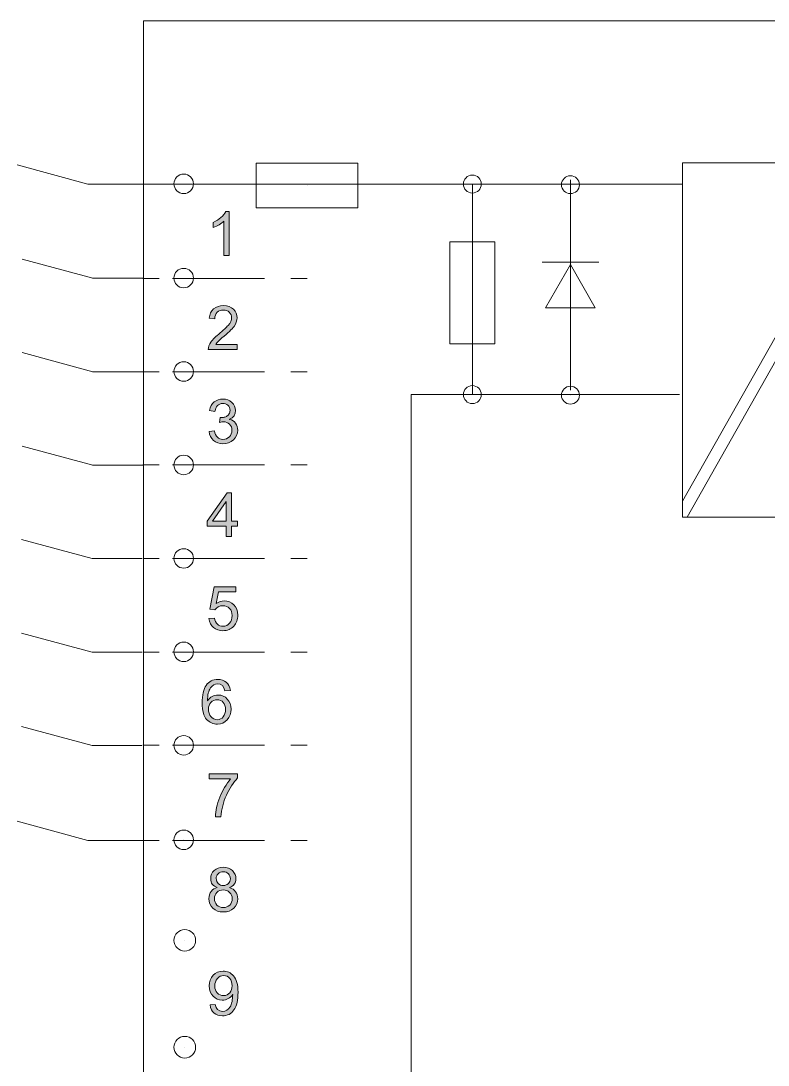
# Model space of a CAD drawing. Header units: inches. Extents: x -20 to 181, y -159 to -38.
# Drawn here: x 0.07 to 34.6, y -88.97 to -40.72 of the extents above; entities that cross this region are included whole.
import ezdxf

# ---------------------------------------------------------------- set-up
doc = ezdxf.new("R2010")
doc.units = ezdxf.units.IN
doc.header["$MEASUREMENT"] = 0
doc.layers.add('GRAPHIC', color=7, linetype='Continuous')
doc.layers.add('TEXT_NEUTRAL', color=7, linetype='Continuous')

# ---------------------------------------------------------------- blocks, each defined once
blk = doc.blocks.new('block 8')
at = {"layer": 'GRAPHIC', "lineweight": 0}
for points in [[(6.464, -52.628), (5.714, -52.628)], [(11.328, -52.628), (7.072, -52.628)], [(13.294, -52.628), (12.544, -52.628)]]:
    blk.add_lwpolyline(points, dxfattribs=at)
blk = doc.blocks.new('block 7')
at = {"layer": 'GRAPHIC'}
blk.add_blockref('block 8', (0, 0), dxfattribs=at)
blk = doc.blocks.new('block 10')
at = {"layer": 'GRAPHIC', "lineweight": 0}
for points in [[(6.464, -56.93), (5.714, -56.93)], [(11.328, -56.93), (7.072, -56.93)], [(13.294, -56.93), (12.544, -56.93)]]:
    blk.add_lwpolyline(points, dxfattribs=at)
blk = doc.blocks.new('block 9')
at = {"layer": 'GRAPHIC'}
blk.add_blockref('block 10', (0, 0), dxfattribs=at)
blk = doc.blocks.new('block 12')
at = {"layer": 'GRAPHIC', "lineweight": 0}
for points in [[(6.464, -61.238), (5.714, -61.238)], [(11.328, -61.238), (7.072, -61.238)], [(13.294, -61.238), (12.544, -61.238)]]:
    blk.add_lwpolyline(points, dxfattribs=at)
blk = doc.blocks.new('block 11')
at = {"layer": 'GRAPHIC'}
blk.add_blockref('block 12', (0, 0), dxfattribs=at)
blk = doc.blocks.new('block 14')
at = {"layer": 'GRAPHIC', "lineweight": 0}
for points in [[(6.464, -65.557), (5.714, -65.557)], [(11.328, -65.557), (7.072, -65.557)], [(13.294, -65.557), (12.544, -65.557)]]:
    blk.add_lwpolyline(points, dxfattribs=at)
blk = doc.blocks.new('block 13')
at = {"layer": 'GRAPHIC'}
blk.add_blockref('block 14', (0, 0), dxfattribs=at)
blk = doc.blocks.new('block 16')
at = {"layer": 'GRAPHIC', "lineweight": 0}
for points in [[(6.464, -69.887), (5.714, -69.887)], [(11.328, -69.887), (7.072, -69.887)], [(13.294, -69.887), (12.544, -69.887)]]:
    blk.add_lwpolyline(points, dxfattribs=at)
blk = doc.blocks.new('block 15')
at = {"layer": 'GRAPHIC'}
blk.add_blockref('block 16', (0, 0), dxfattribs=at)
blk = doc.blocks.new('block 18')
at = {"layer": 'GRAPHIC', "lineweight": 0}
for points in [[(6.464, -74.194), (5.714, -74.194)], [(11.328, -74.194), (7.072, -74.194)], [(13.294, -74.194), (12.544, -74.194)]]:
    blk.add_lwpolyline(points, dxfattribs=at)
blk = doc.blocks.new('block 17')
at = {"layer": 'GRAPHIC'}
blk.add_blockref('block 18', (0, 0), dxfattribs=at)
blk = doc.blocks.new('block 20')
at = {"layer": 'GRAPHIC', "lineweight": 0}
for points in [[(6.464, -78.589), (5.714, -78.589)], [(11.328, -78.589), (7.072, -78.589)], [(13.294, -78.589), (12.544, -78.589)]]:
    blk.add_lwpolyline(points, dxfattribs=at)
blk = doc.blocks.new('block 19')
at = {"layer": 'GRAPHIC'}
blk.add_blockref('block 20', (0, 0), dxfattribs=at)
blk = doc.blocks.new('block 35')
at = {"layer": 'GRAPHIC', "lineweight": 0}
blk.add_lwpolyline([(7.596, -48.246), (7.596, -48.246)], dxfattribs=at)
blk.add_open_spline([(7.146, -48.246), (7.146, -47.997), (7.347, -47.796), (7.596, -47.796), (7.844, -47.796), (8.046, -47.997), (8.046, -48.246), (8.046, -48.494), (7.844, -48.696), (7.596, -48.696), (7.347, -48.696), (7.146, -48.494), (7.146, -48.246)], degree=3, knots=[0, 0, 0, 0, 1, 1, 1, 2, 2, 2, 3, 3, 3, 4, 4, 4, 4], dxfattribs=at)
blk = doc.blocks.new('block 36')
at = {"layer": 'GRAPHIC', "lineweight": 0}
blk.add_lwpolyline([(7.596, -74.194), (7.596, -74.194)], dxfattribs=at)
blk.add_open_spline([(7.146, -74.194), (7.146, -73.946), (7.347, -73.745), (7.596, -73.745), (7.844, -73.745), (8.046, -73.946), (8.046, -74.194), (8.046, -74.443), (7.844, -74.644), (7.596, -74.644), (7.347, -74.644), (7.146, -74.443), (7.146, -74.194)], degree=3, knots=[0, 0, 0, 0, 1, 1, 1, 2, 2, 2, 3, 3, 3, 4, 4, 4, 4], dxfattribs=at)
blk = doc.blocks.new('block 37')
at = {"layer": 'GRAPHIC', "lineweight": 0}
blk.add_lwpolyline([(7.596, -69.876), (7.596, -69.876)], dxfattribs=at)
blk.add_open_spline([(7.146, -69.876), (7.146, -69.627), (7.347, -69.426), (7.596, -69.426), (7.844, -69.426), (8.046, -69.627), (8.046, -69.876), (8.046, -70.124), (7.844, -70.326), (7.596, -70.326), (7.347, -70.326), (7.146, -70.124), (7.146, -69.876)], degree=3, knots=[0, 0, 0, 0, 1, 1, 1, 2, 2, 2, 3, 3, 3, 4, 4, 4, 4], dxfattribs=at)
blk = doc.blocks.new('block 38')
at = {"layer": 'GRAPHIC', "lineweight": 0}
blk.add_lwpolyline([(7.596, -65.557), (7.596, -65.557)], dxfattribs=at)
blk.add_open_spline([(7.146, -65.557), (7.146, -65.309), (7.347, -65.107), (7.596, -65.107), (7.844, -65.107), (8.046, -65.309), (8.046, -65.557), (8.046, -65.806), (7.844, -66.007), (7.596, -66.007), (7.347, -66.007), (7.146, -65.806), (7.146, -65.557)], degree=3, knots=[0, 0, 0, 0, 1, 1, 1, 2, 2, 2, 3, 3, 3, 4, 4, 4, 4], dxfattribs=at)
blk = doc.blocks.new('block 39')
at = {"layer": 'GRAPHIC', "lineweight": 0}
blk.add_lwpolyline([(7.596, -61.238), (7.596, -61.238)], dxfattribs=at)
blk.add_open_spline([(7.146, -61.238), (7.146, -60.99), (7.347, -60.788), (7.596, -60.788), (7.844, -60.788), (8.046, -60.99), (8.046, -61.238), (8.046, -61.487), (7.844, -61.688), (7.596, -61.688), (7.347, -61.688), (7.146, -61.487), (7.146, -61.238)], degree=3, knots=[0, 0, 0, 0, 1, 1, 1, 2, 2, 2, 3, 3, 3, 4, 4, 4, 4], dxfattribs=at)
blk = doc.blocks.new('block 40')
at = {"layer": 'GRAPHIC', "lineweight": 0}
blk.add_lwpolyline([(7.596, -56.92), (7.596, -56.92)], dxfattribs=at)
blk.add_open_spline([(7.146, -56.92), (7.146, -56.671), (7.347, -56.469), (7.596, -56.469), (7.844, -56.469), (8.046, -56.671), (8.046, -56.92), (8.046, -57.168), (7.844, -57.37), (7.596, -57.37), (7.347, -57.37), (7.146, -57.168), (7.146, -56.92)], degree=3, knots=[0, 0, 0, 0, 1, 1, 1, 2, 2, 2, 3, 3, 3, 4, 4, 4, 4], dxfattribs=at)
blk = doc.blocks.new('block 41')
at = {"layer": 'GRAPHIC', "lineweight": 0}
blk.add_lwpolyline([(7.596, -52.601), (7.596, -52.601)], dxfattribs=at)
blk.add_open_spline([(7.146, -52.601), (7.146, -52.352), (7.347, -52.151), (7.596, -52.151), (7.844, -52.151), (8.046, -52.352), (8.046, -52.601), (8.046, -52.849), (7.844, -53.051), (7.596, -53.051), (7.347, -53.051), (7.146, -52.849), (7.146, -52.601)], degree=3, knots=[0, 0, 0, 0, 1, 1, 1, 2, 2, 2, 3, 3, 3, 4, 4, 4, 4], dxfattribs=at)
blk = doc.blocks.new('block 57')
at = {"layer": 'GRAPHIC', "lineweight": 0}
blk.add_lwpolyline([(7.596, -78.561), (7.596, -78.561)], dxfattribs=at)
blk.add_open_spline([(7.146, -78.561), (7.146, -78.312), (7.347, -78.111), (7.596, -78.111), (7.844, -78.111), (8.046, -78.312), (8.046, -78.561), (8.046, -78.809), (7.844, -79.011), (7.596, -79.011), (7.347, -79.011), (7.146, -78.809), (7.146, -78.561)], degree=3, knots=[0, 0, 0, 0, 1, 1, 1, 2, 2, 2, 3, 3, 3, 4, 4, 4, 4], dxfattribs=at)
blk = doc.blocks.new('block 66')
at = {"layer": 'GRAPHIC', "lineweight": 0}
blk.add_lwpolyline([(7.646, -83.208), (7.646, -83.208)], dxfattribs=at)
blk.add_open_spline([(7.146, -83.208), (7.146, -82.932), (7.37, -82.708), (7.646, -82.708), (7.922, -82.708), (8.146, -82.932), (8.146, -83.208), (8.146, -83.484), (7.922, -83.708), (7.646, -83.708), (7.37, -83.708), (7.146, -83.484), (7.146, -83.208)], degree=3, knots=[0, 0, 0, 0, 1, 1, 1, 2, 2, 2, 3, 3, 3, 4, 4, 4, 4], dxfattribs=at)
blk = doc.blocks.new('block 87')
at = {"layer": 'GRAPHIC', "lineweight": 0}
blk.add_lwpolyline([(7.646, -88.147), (7.646, -88.147)], dxfattribs=at)
blk.add_open_spline([(7.146, -88.147), (7.146, -87.871), (7.37, -87.647), (7.646, -87.647), (7.922, -87.647), (8.146, -87.871), (8.146, -88.147), (8.146, -88.423), (7.922, -88.647), (7.646, -88.647), (7.37, -88.647), (7.146, -88.423), (7.146, -88.147)], degree=3, knots=[0, 0, 0, 0, 1, 1, 1, 2, 2, 2, 3, 3, 3, 4, 4, 4, 4], dxfattribs=at)
blk = doc.blocks.new('block 96')
at = {"layer": 'GRAPHIC', "lineweight": 0}
blk.add_lwpolyline([(20.933, -57.986), (20.933, -57.986)], dxfattribs=at)
blk.add_open_spline([(20.519, -57.986), (20.519, -57.757), (20.704, -57.572), (20.933, -57.572), (21.162, -57.572), (21.348, -57.757), (21.348, -57.986), (21.348, -58.215), (21.162, -58.401), (20.933, -58.401), (20.704, -58.401), (20.519, -58.215), (20.519, -57.986)], degree=3, knots=[0, 0, 0, 0, 1, 1, 1, 2, 2, 2, 3, 3, 3, 4, 4, 4, 4], dxfattribs=at)
blk = doc.blocks.new('block 97')
at = {"layer": 'GRAPHIC', "lineweight": 0}
blk.add_lwpolyline([(20.933, -48.257), (20.933, -48.257)], dxfattribs=at)
blk.add_open_spline([(20.519, -48.257), (20.519, -48.028), (20.704, -47.842), (20.933, -47.842), (21.162, -47.842), (21.348, -48.028), (21.348, -48.257), (21.348, -48.485), (21.162, -48.671), (20.933, -48.671), (20.704, -48.671), (20.519, -48.485), (20.519, -48.257)], degree=3, knots=[0, 0, 0, 0, 1, 1, 1, 2, 2, 2, 3, 3, 3, 4, 4, 4, 4], dxfattribs=at)
blk = doc.blocks.new('block 99')
at = {"layer": 'GRAPHIC', "lineweight": 0}
for points in [[(30.642, -62.912), (39.498, -47.268)], [(30.855, -63.644), (39.711, -48.001)]]:
    blk.add_lwpolyline(points, dxfattribs=at)
blk = doc.blocks.new('block 98')
at = {"layer": 'GRAPHIC', "lineweight": 0}
blk.add_lwpolyline([(39.701, -47.268), (39.701, -63.644), (30.642, -63.644), (30.642, -47.268), (39.701, -47.268)], dxfattribs=at)
at = {"layer": 'GRAPHIC'}
blk.add_blockref('block 99', (0, 0), dxfattribs=at)
blk = doc.blocks.new('block 102')
at = {"layer": 'GRAPHIC', "lineweight": 0}
for points in [[(19.896, -50.931), (21.971, -50.931), (21.971, -55.64), (19.896, -55.64), (19.896, -50.931)], [(20.933, -53.286), (20.933, -53.286)]]:
    blk.add_lwpolyline(points, dxfattribs=at)
blk = doc.blocks.new('block 109')
at = {"layer": 'GRAPHIC', "lineweight": 0}
for points in [[(15.648, -47.286), (15.648, -49.36), (10.939, -49.36), (10.939, -47.286), (15.648, -47.286)], [(13.293, -48.323), (13.293, -48.323)]]:
    blk.add_lwpolyline(points, dxfattribs=at)
blk = doc.blocks.new('block 111')
at = {"layer": 'GRAPHIC', "lineweight": 0}
blk.add_lwpolyline([(5.735, -40.715), (85.478, -40.715), (85.478, -138.459), (5.735, -138.459), (5.735, -40.715)], dxfattribs=at)
blk = doc.blocks.new('block 112')
at = {"layer": 'GRAPHIC', "lineweight": 0}
for points in [[(26.771, -51.873), (24.162, -51.873)], [(25.467, -51.981), (24.319, -53.969), (26.614, -53.969), (25.467, -51.981)]]:
    blk.add_lwpolyline(points, dxfattribs=at)
blk = doc.blocks.new('block 113')
at = {"layer": 'GRAPHIC', "lineweight": 0}
blk.add_lwpolyline([(25.466, -58.015), (25.466, -58.015)], dxfattribs=at)
blk.add_open_spline([(25.881, -58.015), (25.881, -57.786), (25.695, -57.6), (25.466, -57.6), (25.238, -57.6), (25.052, -57.786), (25.052, -58.015), (25.052, -58.244), (25.238, -58.429), (25.466, -58.429), (25.695, -58.429), (25.881, -58.244), (25.881, -58.015)], degree=3, knots=[0, 0, 0, 0, 1, 1, 1, 2, 2, 2, 3, 3, 3, 4, 4, 4, 4], dxfattribs=at)
blk = doc.blocks.new('block 114')
at = {"layer": 'GRAPHIC', "lineweight": 0}
blk.add_lwpolyline([(25.466, -48.285), (25.466, -48.285)], dxfattribs=at)
blk.add_open_spline([(25.881, -48.285), (25.881, -48.056), (25.695, -47.871), (25.466, -47.871), (25.238, -47.871), (25.052, -48.056), (25.052, -48.285), (25.052, -48.514), (25.238, -48.699), (25.466, -48.699), (25.695, -48.699), (25.881, -48.514), (25.881, -48.285)], degree=3, knots=[0, 0, 0, 0, 1, 1, 1, 2, 2, 2, 3, 3, 3, 4, 4, 4, 4], dxfattribs=at)
blk = doc.blocks.new('block 146')
at = {"layer": 'TEXT_NEUTRAL', "true_color": 0x1b1b19}
h = blk.add_hatch(color=250, dxfattribs=at)
h.dxf.hatch_style = 2
edge = h.paths.add_edge_path()
edge.add_spline(control_points=[(9.712, -80.77), (9.964, -80.851), (10.091, -81.023), (10.091, -81.287), (10.091, -81.46), (10.029, -81.605), (9.905, -81.722), (9.781, -81.839), (9.621, -81.897), (9.426, -81.897), (9.23, -81.897), (9.07, -81.838), (8.946, -81.721), (8.823, -81.603), (8.761, -81.455), (8.761, -81.278), (8.761, -81.151), (8.796, -81.039), (8.865, -80.943), (8.934, -80.848), (9.028, -80.79), (9.145, -80.77), (9.145, -80.77), (9.145, -80.764), (9.145, -80.764), (8.943, -80.702), (8.842, -80.565), (8.842, -80.355), (8.842, -80.206), (8.895, -80.082), (9.002, -79.982), (9.109, -79.882), (9.248, -79.833), (9.421, -79.833), (9.596, -79.833), (9.738, -79.884), (9.846, -79.987), (9.954, -80.09), (10.008, -80.214), (10.008, -80.36), (10.008, -80.559), (9.909, -80.693), (9.712, -80.764), (9.712, -80.764), (9.712, -80.77), (9.712, -80.77)], knot_values=[0, 0, 0, 0, 1, 1, 1, 2, 2, 2, 3, 3, 3, 4, 4, 4, 5, 5, 5, 6, 6, 6, 7, 7, 7, 8, 8, 8, 9, 9, 9, 10, 10, 10, 11, 11, 11, 12, 12, 12, 13, 13, 13, 14, 14, 14, 15, 15, 15, 15], degree=3, periodic=1)
edge = h.paths.add_edge_path()
edge.add_spline(control_points=[(9.426, -81.693), (9.543, -81.693), (9.641, -81.655), (9.719, -81.58), (9.797, -81.505), (9.836, -81.407), (9.836, -81.287), (9.836, -81.166), (9.796, -81.067), (9.715, -80.99), (9.635, -80.913), (9.537, -80.874), (9.421, -80.874), (9.301, -80.874), (9.203, -80.914), (9.127, -80.994), (9.052, -81.073), (9.014, -81.169), (9.014, -81.281), (9.014, -81.398), (9.053, -81.495), (9.131, -81.575), (9.209, -81.654), (9.307, -81.693), (9.426, -81.693)], knot_values=[0, 0, 0, 0, 1, 1, 1, 2, 2, 2, 3, 3, 3, 4, 4, 4, 5, 5, 5, 6, 6, 6, 7, 7, 7, 8, 8, 8, 8], degree=3, periodic=1)
edge = h.paths.add_edge_path()
edge.add_spline(control_points=[(9.426, -80.672), (9.519, -80.672), (9.597, -80.642), (9.66, -80.583), (9.723, -80.524), (9.754, -80.45), (9.754, -80.36), (9.754, -80.27), (9.723, -80.193), (9.659, -80.13), (9.595, -80.068), (9.517, -80.037), (9.424, -80.037), (9.329, -80.037), (9.251, -80.067), (9.189, -80.129), (9.128, -80.19), (9.097, -80.263), (9.097, -80.347), (9.097, -80.447), (9.129, -80.526), (9.192, -80.584), (9.256, -80.643), (9.334, -80.672), (9.426, -80.672)], knot_values=[0, 0, 0, 0, 1, 1, 1, 2, 2, 2, 3, 3, 3, 4, 4, 4, 5, 5, 5, 6, 6, 6, 7, 7, 7, 8, 8, 8, 8], degree=3, periodic=1)
at = {"layer": 'TEXT_NEUTRAL', "lineweight": 0}
for points, knots in [([(9.712, -80.77), (9.964, -80.851), (10.091, -81.023), (10.091, -81.287), (10.091, -81.46), (10.029, -81.605), (9.905, -81.722), (9.781, -81.839), (9.621, -81.897), (9.426, -81.897), (9.23, -81.897), (9.07, -81.838), (8.946, -81.721), (8.823, -81.603), (8.761, -81.455), (8.761, -81.278), (8.761, -81.151), (8.796, -81.039), (8.865, -80.943), (8.934, -80.848), (9.028, -80.79), (9.145, -80.77), (9.145, -80.77), (9.145, -80.764), (9.145, -80.764), (8.943, -80.702), (8.842, -80.565), (8.842, -80.355), (8.842, -80.206), (8.895, -80.082), (9.002, -79.982), (9.109, -79.882), (9.248, -79.833), (9.421, -79.833), (9.596, -79.833), (9.738, -79.884), (9.846, -79.987), (9.954, -80.09), (10.008, -80.214), (10.008, -80.36), (10.008, -80.559), (9.909, -80.693), (9.712, -80.764), (9.712, -80.764), (9.712, -80.77), (9.712, -80.77)], [0, 0, 0, 0, 1, 1, 1, 2, 2, 2, 3, 3, 3, 4, 4, 4, 5, 5, 5, 6, 6, 6, 7, 7, 7, 8, 8, 8, 9, 9, 9, 10, 10, 10, 11, 11, 11, 12, 12, 12, 13, 13, 13, 14, 14, 14, 15, 15, 15, 15]), ([(9.426, -80.672), (9.519, -80.672), (9.597, -80.642), (9.66, -80.583), (9.723, -80.524), (9.754, -80.45), (9.754, -80.36), (9.754, -80.27), (9.723, -80.193), (9.659, -80.13), (9.595, -80.068), (9.517, -80.037), (9.424, -80.037), (9.329, -80.037), (9.251, -80.067), (9.189, -80.129), (9.128, -80.19), (9.097, -80.263), (9.097, -80.347), (9.097, -80.447), (9.129, -80.526), (9.192, -80.584), (9.256, -80.643), (9.334, -80.672), (9.426, -80.672)], [0, 0, 0, 0, 1, 1, 1, 2, 2, 2, 3, 3, 3, 4, 4, 4, 5, 5, 5, 6, 6, 6, 7, 7, 7, 8, 8, 8, 8]), ([(9.426, -81.693), (9.543, -81.693), (9.641, -81.655), (9.719, -81.58), (9.797, -81.505), (9.836, -81.407), (9.836, -81.287), (9.836, -81.166), (9.796, -81.067), (9.715, -80.99), (9.635, -80.913), (9.537, -80.874), (9.421, -80.874), (9.301, -80.874), (9.203, -80.914), (9.127, -80.994), (9.052, -81.073), (9.014, -81.169), (9.014, -81.281), (9.014, -81.398), (9.053, -81.495), (9.131, -81.575), (9.209, -81.654), (9.307, -81.693), (9.426, -81.693)], [0, 0, 0, 0, 1, 1, 1, 2, 2, 2, 3, 3, 3, 4, 4, 4, 5, 5, 5, 6, 6, 6, 7, 7, 7, 8, 8, 8, 8])]:
    blk.add_open_spline(points, degree=3, knots=knots, dxfattribs=at)
blk = doc.blocks.new('block 147')
at = {"layer": 'TEXT_NEUTRAL', "true_color": 0x1b1b19}
h = blk.add_hatch(color=250, dxfattribs=at)
h.dxf.hatch_style = 2
edge = h.paths.add_edge_path()
edge.add_spline(control_points=[(9.701, -51.551), (9.701, -51.551), (9.453, -51.551), (9.453, -51.551), (9.453, -51.551), (9.453, -49.97), (9.453, -49.97), (9.329, -50.088), (9.163, -50.187), (8.955, -50.269), (8.955, -50.269), (8.955, -50.03), (8.955, -50.03), (9.241, -49.893), (9.436, -49.723), (9.539, -49.521), (9.539, -49.521), (9.701, -49.521), (9.701, -49.521), (9.701, -49.521), (9.701, -51.551), (9.701, -51.551)], knot_values=[0, 0, 0, 0, 1, 1, 1, 2, 2, 2, 3, 3, 3, 4, 4, 4, 5, 5, 5, 6, 6, 6, 7, 7, 7, 7], degree=3, periodic=1)
at = {"layer": 'TEXT_NEUTRAL', "lineweight": 0}
blk.add_open_spline([(9.701, -51.551), (9.701, -51.551), (9.453, -51.551), (9.453, -51.551), (9.453, -51.551), (9.453, -49.97), (9.453, -49.97), (9.329, -50.088), (9.163, -50.187), (8.955, -50.269), (8.955, -50.269), (8.955, -50.03), (8.955, -50.03), (9.241, -49.893), (9.436, -49.723), (9.539, -49.521), (9.539, -49.521), (9.701, -49.521), (9.701, -49.521), (9.701, -49.521), (9.701, -51.551), (9.701, -51.551)], degree=3, knots=[0, 0, 0, 0, 1, 1, 1, 2, 2, 2, 3, 3, 3, 4, 4, 4, 5, 5, 5, 6, 6, 6, 7, 7, 7, 7], dxfattribs=at)
blk = doc.blocks.new('block 148')
at = {"layer": 'TEXT_NEUTRAL', "true_color": 0x1b1b19}
h = blk.add_hatch(color=250, dxfattribs=at)
h.dxf.hatch_style = 2
edge = h.paths.add_edge_path()
edge.add_spline(control_points=[(10.085, -75.699), (9.887, -75.916), (9.715, -76.186), (9.57, -76.506), (9.425, -76.827), (9.339, -77.158), (9.313, -77.5), (9.313, -77.5), (9.06, -77.5), (9.06, -77.5), (9.066, -77.225), (9.134, -76.923), (9.263, -76.595), (9.392, -76.266), (9.56, -75.984), (9.765, -75.747), (9.765, -75.747), (8.777, -75.747), (8.777, -75.747), (8.777, -75.747), (8.777, -75.507), (8.777, -75.507), (8.777, -75.507), (10.085, -75.507), (10.085, -75.507), (10.085, -75.507), (10.085, -75.699), (10.085, -75.699)], knot_values=[0, 0, 0, 0, 1, 1, 1, 2, 2, 2, 3, 3, 3, 4, 4, 4, 5, 5, 5, 6, 6, 6, 7, 7, 7, 8, 8, 8, 9, 9, 9, 9], degree=3, periodic=1)
at = {"layer": 'TEXT_NEUTRAL', "lineweight": 0}
blk.add_open_spline([(10.085, -75.699), (9.887, -75.916), (9.715, -76.186), (9.57, -76.506), (9.425, -76.827), (9.339, -77.158), (9.313, -77.5), (9.313, -77.5), (9.06, -77.5), (9.06, -77.5), (9.066, -77.225), (9.134, -76.923), (9.263, -76.595), (9.392, -76.266), (9.56, -75.984), (9.765, -75.747), (9.765, -75.747), (8.777, -75.747), (8.777, -75.747), (8.777, -75.747), (8.777, -75.507), (8.777, -75.507), (8.777, -75.507), (10.085, -75.507), (10.085, -75.507), (10.085, -75.507), (10.085, -75.699), (10.085, -75.699)], degree=3, knots=[0, 0, 0, 0, 1, 1, 1, 2, 2, 2, 3, 3, 3, 4, 4, 4, 5, 5, 5, 6, 6, 6, 7, 7, 7, 8, 8, 8, 9, 9, 9, 9], dxfattribs=at)
blk = doc.blocks.new('block 149')
at = {"layer": 'TEXT_NEUTRAL', "true_color": 0x1b1b19}
h = blk.add_hatch(color=250, dxfattribs=at)
h.dxf.hatch_style = 2
edge = h.paths.add_edge_path()
edge.add_spline(control_points=[(8.702, -72.139), (8.816, -71.961), (8.978, -71.872), (9.189, -71.872), (9.354, -71.872), (9.495, -71.933), (9.61, -72.055), (9.726, -72.177), (9.784, -72.333), (9.784, -72.524), (9.784, -72.716), (9.726, -72.879), (9.611, -73.013), (9.496, -73.148), (9.343, -73.215), (9.152, -73.215), (8.958, -73.215), (8.793, -73.144), (8.656, -73), (8.52, -72.857), (8.452, -72.602), (8.452, -72.236), (8.452, -71.875), (8.513, -71.605), (8.637, -71.423), (8.76, -71.242), (8.939, -71.151), (9.174, -71.151), (9.325, -71.151), (9.453, -71.193), (9.558, -71.278), (9.663, -71.362), (9.727, -71.488), (9.75, -71.654), (9.75, -71.654), (9.502, -71.676), (9.502, -71.676), (9.457, -71.462), (9.343, -71.355), (9.16, -71.355), (9.033, -71.355), (8.924, -71.418), (8.833, -71.544), (8.742, -71.67), (8.697, -71.868), (8.697, -72.139), (8.697, -72.139), (8.702, -72.139), (8.702, -72.139)], knot_values=[0, 0, 0, 0, 1, 1, 1, 2, 2, 2, 3, 3, 3, 4, 4, 4, 5, 5, 5, 6, 6, 6, 7, 7, 7, 8, 8, 8, 9, 9, 9, 10, 10, 10, 11, 11, 11, 12, 12, 12, 13, 13, 13, 14, 14, 14, 15, 15, 15, 16, 16, 16, 16], degree=3, periodic=1)
edge = h.paths.add_edge_path()
edge.add_spline(control_points=[(9.146, -73.011), (9.26, -73.011), (9.352, -72.965), (9.423, -72.874), (9.494, -72.782), (9.529, -72.67), (9.529, -72.54), (9.529, -72.41), (9.494, -72.302), (9.423, -72.216), (9.352, -72.131), (9.257, -72.088), (9.138, -72.088), (9.028, -72.088), (8.934, -72.128), (8.855, -72.209), (8.776, -72.289), (8.737, -72.395), (8.737, -72.526), (8.737, -72.661), (8.776, -72.775), (8.853, -72.869), (8.931, -72.964), (9.028, -73.011), (9.146, -73.011)], knot_values=[0, 0, 0, 0, 1, 1, 1, 2, 2, 2, 3, 3, 3, 4, 4, 4, 5, 5, 5, 6, 6, 6, 7, 7, 7, 8, 8, 8, 8], degree=3, periodic=1)
at = {"layer": 'TEXT_NEUTRAL', "lineweight": 0}
for points, knots in [([(8.702, -72.139), (8.816, -71.961), (8.978, -71.872), (9.189, -71.872), (9.354, -71.872), (9.495, -71.933), (9.61, -72.055), (9.726, -72.177), (9.784, -72.333), (9.784, -72.524), (9.784, -72.716), (9.726, -72.879), (9.611, -73.013), (9.496, -73.148), (9.343, -73.215), (9.152, -73.215), (8.958, -73.215), (8.793, -73.144), (8.656, -73), (8.52, -72.857), (8.452, -72.602), (8.452, -72.236), (8.452, -71.875), (8.513, -71.605), (8.637, -71.423), (8.76, -71.242), (8.939, -71.151), (9.174, -71.151), (9.325, -71.151), (9.453, -71.193), (9.558, -71.278), (9.663, -71.362), (9.727, -71.488), (9.75, -71.654), (9.75, -71.654), (9.502, -71.676), (9.502, -71.676), (9.457, -71.462), (9.343, -71.355), (9.16, -71.355), (9.033, -71.355), (8.924, -71.418), (8.833, -71.544), (8.742, -71.67), (8.697, -71.868), (8.697, -72.139), (8.697, -72.139), (8.702, -72.139), (8.702, -72.139)], [0, 0, 0, 0, 1, 1, 1, 2, 2, 2, 3, 3, 3, 4, 4, 4, 5, 5, 5, 6, 6, 6, 7, 7, 7, 8, 8, 8, 9, 9, 9, 10, 10, 10, 11, 11, 11, 12, 12, 12, 13, 13, 13, 14, 14, 14, 15, 15, 15, 16, 16, 16, 16]), ([(9.146, -73.011), (9.26, -73.011), (9.352, -72.965), (9.423, -72.874), (9.494, -72.782), (9.529, -72.67), (9.529, -72.54), (9.529, -72.41), (9.494, -72.302), (9.423, -72.216), (9.352, -72.131), (9.257, -72.088), (9.138, -72.088), (9.028, -72.088), (8.934, -72.128), (8.855, -72.209), (8.776, -72.289), (8.737, -72.395), (8.737, -72.526), (8.737, -72.661), (8.776, -72.775), (8.853, -72.869), (8.931, -72.964), (9.028, -73.011), (9.146, -73.011)], [0, 0, 0, 0, 1, 1, 1, 2, 2, 2, 3, 3, 3, 4, 4, 4, 5, 5, 5, 6, 6, 6, 7, 7, 7, 8, 8, 8, 8])]:
    blk.add_open_spline(points, degree=3, knots=knots, dxfattribs=at)
blk = doc.blocks.new('block 150')
at = {"layer": 'TEXT_NEUTRAL', "true_color": 0x1b1b19}
h = blk.add_hatch(color=250, dxfattribs=at)
h.dxf.hatch_style = 2
edge = h.paths.add_edge_path()
edge.add_spline(control_points=[(9.089, -67.648), (9.212, -67.563), (9.34, -67.521), (9.472, -67.521), (9.64, -67.521), (9.787, -67.581), (9.912, -67.7), (10.036, -67.819), (10.099, -67.977), (10.099, -68.176), (10.099, -68.376), (10.036, -68.546), (9.909, -68.686), (9.782, -68.826), (9.616, -68.897), (9.41, -68.897), (9.242, -68.897), (9.096, -68.849), (8.973, -68.754), (8.85, -68.659), (8.779, -68.518), (8.761, -68.332), (8.761, -68.332), (9.02, -68.312), (9.02, -68.312), (9.041, -68.44), (9.086, -68.535), (9.155, -68.598), (9.224, -68.661), (9.309, -68.693), (9.41, -68.693), (9.536, -68.693), (9.638, -68.645), (9.716, -68.55), (9.794, -68.455), (9.833, -68.338), (9.833, -68.199), (9.833, -68.058), (9.793, -67.946), (9.713, -67.864), (9.633, -67.783), (9.53, -67.742), (9.404, -67.742), (9.245, -67.742), (9.123, -67.807), (9.038, -67.936), (9.038, -67.936), (8.804, -67.909), (8.804, -67.909), (8.804, -67.909), (9.001, -66.869), (9.001, -66.869), (9.001, -66.869), (10.002, -66.869), (10.002, -66.869), (10.002, -66.869), (10.002, -67.109), (10.002, -67.109), (10.002, -67.109), (9.198, -67.109), (9.198, -67.109), (9.198, -67.109), (9.089, -67.648), (9.089, -67.648)], knot_values=[0, 0, 0, 0, 1, 1, 1, 2, 2, 2, 3, 3, 3, 4, 4, 4, 5, 5, 5, 6, 6, 6, 7, 7, 7, 8, 8, 8, 9, 9, 9, 10, 10, 10, 11, 11, 11, 12, 12, 12, 13, 13, 13, 14, 14, 14, 15, 15, 15, 16, 16, 16, 17, 17, 17, 18, 18, 18, 19, 19, 19, 20, 20, 20, 21, 21, 21, 21], degree=3, periodic=1)
at = {"layer": 'TEXT_NEUTRAL', "lineweight": 0}
blk.add_open_spline([(9.089, -67.648), (9.212, -67.563), (9.34, -67.521), (9.472, -67.521), (9.64, -67.521), (9.787, -67.581), (9.912, -67.7), (10.036, -67.819), (10.099, -67.977), (10.099, -68.176), (10.099, -68.376), (10.036, -68.546), (9.909, -68.686), (9.782, -68.826), (9.616, -68.897), (9.41, -68.897), (9.242, -68.897), (9.096, -68.849), (8.973, -68.754), (8.85, -68.659), (8.779, -68.518), (8.761, -68.332), (8.761, -68.332), (9.02, -68.312), (9.02, -68.312), (9.041, -68.44), (9.086, -68.535), (9.155, -68.598), (9.224, -68.661), (9.309, -68.693), (9.41, -68.693), (9.536, -68.693), (9.638, -68.645), (9.716, -68.55), (9.794, -68.455), (9.833, -68.338), (9.833, -68.199), (9.833, -68.058), (9.793, -67.946), (9.713, -67.864), (9.633, -67.783), (9.53, -67.742), (9.404, -67.742), (9.245, -67.742), (9.123, -67.807), (9.038, -67.936), (9.038, -67.936), (8.804, -67.909), (8.804, -67.909), (8.804, -67.909), (9.001, -66.869), (9.001, -66.869), (9.001, -66.869), (10.002, -66.869), (10.002, -66.869), (10.002, -66.869), (10.002, -67.109), (10.002, -67.109), (10.002, -67.109), (9.198, -67.109), (9.198, -67.109), (9.198, -67.109), (9.089, -67.648), (9.089, -67.648)], degree=3, knots=[0, 0, 0, 0, 1, 1, 1, 2, 2, 2, 3, 3, 3, 4, 4, 4, 5, 5, 5, 6, 6, 6, 7, 7, 7, 8, 8, 8, 9, 9, 9, 10, 10, 10, 11, 11, 11, 12, 12, 12, 13, 13, 13, 14, 14, 14, 15, 15, 15, 16, 16, 16, 17, 17, 17, 18, 18, 18, 19, 19, 19, 20, 20, 20, 21, 21, 21, 21], dxfattribs=at)
blk = doc.blocks.new('block 151')
at = {"layer": 'TEXT_NEUTRAL', "true_color": 0x1b1b19}
h = blk.add_hatch(color=250, dxfattribs=at)
h.dxf.hatch_style = 2
h.paths.add_polyline_path([(10.081, -64.061), (9.808, -64.061), (9.808, -64.544), (9.56, -64.544), (9.56, -64.061), (8.685, -64.061), (8.685, -63.832), (9.604, -62.523), (9.808, -62.523), (9.808, -63.832), (10.081, -63.832)])
h.paths.add_polyline_path([(9.56, -63.832), (9.56, -62.92), (9.555, -62.92), (8.928, -63.832)])
at = {"layer": 'TEXT_NEUTRAL', "lineweight": 0}
for points in [[(10.081, -64.061), (9.808, -64.061), (9.808, -64.544), (9.56, -64.544), (9.56, -64.061), (8.685, -64.061), (8.685, -63.832), (9.604, -62.523), (9.808, -62.523), (9.808, -63.832), (10.081, -63.832), (10.081, -64.061)], [(9.56, -63.832), (9.56, -62.92), (9.555, -62.92), (8.928, -63.832), (9.56, -63.832)]]:
    blk.add_lwpolyline(points, dxfattribs=at)
blk = doc.blocks.new('block 152')
at = {"layer": 'TEXT_NEUTRAL', "true_color": 0x1b1b19}
h = blk.add_hatch(color=250, dxfattribs=at)
h.dxf.hatch_style = 2
edge = h.paths.add_edge_path()
edge.add_spline(control_points=[(9.712, -59.132), (9.837, -59.156), (9.931, -59.216), (9.995, -59.313), (10.059, -59.41), (10.091, -59.516), (10.091, -59.629), (10.091, -59.813), (10.024, -59.964), (9.89, -60.082), (9.757, -60.2), (9.596, -60.259), (9.41, -60.259), (9.232, -60.259), (9.085, -60.207), (8.969, -60.103), (8.853, -60), (8.786, -59.862), (8.766, -59.691), (8.766, -59.691), (9.014, -59.657), (9.014, -59.657), (9.039, -59.79), (9.085, -59.89), (9.15, -59.956), (9.216, -60.022), (9.302, -60.055), (9.41, -60.055), (9.526, -60.055), (9.624, -60.015), (9.704, -59.933), (9.785, -59.852), (9.825, -59.753), (9.825, -59.635), (9.825, -59.522), (9.788, -59.428), (9.715, -59.354), (9.642, -59.279), (9.547, -59.242), (9.429, -59.242), (9.382, -59.242), (9.323, -59.251), (9.254, -59.268), (9.254, -59.268), (9.283, -59.051), (9.283, -59.051), (9.349, -59.051), (9.402, -59.047), (9.44, -59.041), (9.479, -59.035), (9.522, -59.019), (9.57, -58.994), (9.618, -58.969), (9.657, -58.934), (9.688, -58.887), (9.719, -58.841), (9.735, -58.783), (9.735, -58.714), (9.735, -58.614), (9.702, -58.537), (9.635, -58.482), (9.569, -58.426), (9.492, -58.399), (9.404, -58.399), (9.304, -58.399), (9.223, -58.431), (9.16, -58.494), (9.097, -58.557), (9.057, -58.648), (9.041, -58.765), (9.041, -58.765), (8.793, -58.72), (8.793, -58.72), (8.825, -58.544), (8.896, -58.413), (9.005, -58.326), (9.115, -58.238), (9.246, -58.195), (9.399, -58.195), (9.567, -58.195), (9.707, -58.246), (9.82, -58.347), (9.932, -58.449), (9.989, -58.573), (9.989, -58.72), (9.989, -58.908), (9.896, -59.044), (9.712, -59.126), (9.712, -59.126), (9.712, -59.132), (9.712, -59.132)], knot_values=[0, 0, 0, 0, 1, 1, 1, 2, 2, 2, 3, 3, 3, 4, 4, 4, 5, 5, 5, 6, 6, 6, 7, 7, 7, 8, 8, 8, 9, 9, 9, 10, 10, 10, 11, 11, 11, 12, 12, 12, 13, 13, 13, 14, 14, 14, 15, 15, 15, 16, 16, 16, 17, 17, 17, 18, 18, 18, 19, 19, 19, 20, 20, 20, 21, 21, 21, 22, 22, 22, 23, 23, 23, 24, 24, 24, 25, 25, 25, 26, 26, 26, 27, 27, 27, 28, 28, 28, 29, 29, 29, 30, 30, 30, 30], degree=3, periodic=1)
at = {"layer": 'TEXT_NEUTRAL', "lineweight": 0}
blk.add_open_spline([(9.712, -59.132), (9.837, -59.156), (9.931, -59.216), (9.995, -59.313), (10.059, -59.41), (10.091, -59.516), (10.091, -59.629), (10.091, -59.813), (10.024, -59.964), (9.89, -60.082), (9.757, -60.2), (9.596, -60.259), (9.41, -60.259), (9.232, -60.259), (9.085, -60.207), (8.969, -60.103), (8.853, -60), (8.786, -59.862), (8.766, -59.691), (8.766, -59.691), (9.014, -59.657), (9.014, -59.657), (9.039, -59.79), (9.085, -59.89), (9.15, -59.956), (9.216, -60.022), (9.302, -60.055), (9.41, -60.055), (9.526, -60.055), (9.624, -60.015), (9.704, -59.933), (9.785, -59.852), (9.825, -59.753), (9.825, -59.635), (9.825, -59.522), (9.788, -59.428), (9.715, -59.354), (9.642, -59.279), (9.547, -59.242), (9.429, -59.242), (9.382, -59.242), (9.323, -59.251), (9.254, -59.268), (9.254, -59.268), (9.283, -59.051), (9.283, -59.051), (9.349, -59.051), (9.402, -59.047), (9.44, -59.041), (9.479, -59.035), (9.522, -59.019), (9.57, -58.994), (9.618, -58.969), (9.657, -58.934), (9.688, -58.887), (9.719, -58.841), (9.735, -58.783), (9.735, -58.714), (9.735, -58.614), (9.702, -58.537), (9.635, -58.482), (9.569, -58.426), (9.492, -58.399), (9.404, -58.399), (9.304, -58.399), (9.223, -58.431), (9.16, -58.494), (9.097, -58.557), (9.057, -58.648), (9.041, -58.765), (9.041, -58.765), (8.793, -58.72), (8.793, -58.72), (8.825, -58.544), (8.896, -58.413), (9.005, -58.326), (9.115, -58.238), (9.246, -58.195), (9.399, -58.195), (9.567, -58.195), (9.707, -58.246), (9.82, -58.347), (9.932, -58.449), (9.989, -58.573), (9.989, -58.72), (9.989, -58.908), (9.896, -59.044), (9.712, -59.126), (9.712, -59.126), (9.712, -59.132), (9.712, -59.132)], degree=3, knots=[0, 0, 0, 0, 1, 1, 1, 2, 2, 2, 3, 3, 3, 4, 4, 4, 5, 5, 5, 6, 6, 6, 7, 7, 7, 8, 8, 8, 9, 9, 9, 10, 10, 10, 11, 11, 11, 12, 12, 12, 13, 13, 13, 14, 14, 14, 15, 15, 15, 16, 16, 16, 17, 17, 17, 18, 18, 18, 19, 19, 19, 20, 20, 20, 21, 21, 21, 22, 22, 22, 23, 23, 23, 24, 24, 24, 25, 25, 25, 26, 26, 26, 27, 27, 27, 28, 28, 28, 29, 29, 29, 30, 30, 30, 30], dxfattribs=at)
blk = doc.blocks.new('block 153')
at = {"layer": 'TEXT_NEUTRAL', "true_color": 0x1b1b19}
h = blk.add_hatch(color=250, dxfattribs=at)
h.dxf.hatch_style = 2
edge = h.paths.add_edge_path()
edge.add_spline(control_points=[(10.067, -55.906), (10.067, -55.906), (8.729, -55.906), (8.729, -55.906), (8.729, -55.792), (8.769, -55.677), (8.848, -55.56), (8.928, -55.443), (9.076, -55.297), (9.294, -55.122), (9.427, -55.015), (9.546, -54.903), (9.651, -54.786), (9.756, -54.669), (9.808, -54.551), (9.808, -54.433), (9.808, -54.331), (9.772, -54.247), (9.7, -54.18), (9.628, -54.113), (9.537, -54.08), (9.426, -54.08), (9.315, -54.08), (9.222, -54.114), (9.147, -54.183), (9.071, -54.251), (9.033, -54.353), (9.032, -54.489), (9.032, -54.489), (8.777, -54.46), (8.777, -54.46), (8.793, -54.271), (8.86, -54.126), (8.979, -54.026), (9.098, -53.926), (9.249, -53.876), (9.432, -53.876), (9.63, -53.876), (9.785, -53.931), (9.896, -54.041), (10.006, -54.151), (10.062, -54.283), (10.062, -54.438), (10.062, -54.568), (10.015, -54.699), (9.922, -54.832), (9.829, -54.965), (9.643, -55.142), (9.364, -55.364), (9.218, -55.481), (9.121, -55.582), (9.074, -55.666), (9.074, -55.666), (10.067, -55.666), (10.067, -55.666), (10.067, -55.666), (10.067, -55.906), (10.067, -55.906)], knot_values=[0, 0, 0, 0, 1, 1, 1, 2, 2, 2, 3, 3, 3, 4, 4, 4, 5, 5, 5, 6, 6, 6, 7, 7, 7, 8, 8, 8, 9, 9, 9, 10, 10, 10, 11, 11, 11, 12, 12, 12, 13, 13, 13, 14, 14, 14, 15, 15, 15, 16, 16, 16, 17, 17, 17, 18, 18, 18, 19, 19, 19, 19], degree=3, periodic=1)
at = {"layer": 'TEXT_NEUTRAL', "lineweight": 0}
blk.add_open_spline([(10.067, -55.906), (10.067, -55.906), (8.729, -55.906), (8.729, -55.906), (8.729, -55.792), (8.769, -55.677), (8.848, -55.56), (8.928, -55.443), (9.076, -55.297), (9.294, -55.122), (9.427, -55.015), (9.546, -54.903), (9.651, -54.786), (9.756, -54.669), (9.808, -54.551), (9.808, -54.433), (9.808, -54.331), (9.772, -54.247), (9.7, -54.18), (9.628, -54.113), (9.537, -54.08), (9.426, -54.08), (9.315, -54.08), (9.222, -54.114), (9.147, -54.183), (9.071, -54.251), (9.033, -54.353), (9.032, -54.489), (9.032, -54.489), (8.777, -54.46), (8.777, -54.46), (8.793, -54.271), (8.86, -54.126), (8.979, -54.026), (9.098, -53.926), (9.249, -53.876), (9.432, -53.876), (9.63, -53.876), (9.785, -53.931), (9.896, -54.041), (10.006, -54.151), (10.062, -54.283), (10.062, -54.438), (10.062, -54.568), (10.015, -54.699), (9.922, -54.832), (9.829, -54.965), (9.643, -55.142), (9.364, -55.364), (9.218, -55.481), (9.121, -55.582), (9.074, -55.666), (9.074, -55.666), (10.067, -55.666), (10.067, -55.666), (10.067, -55.666), (10.067, -55.906), (10.067, -55.906)], degree=3, knots=[0, 0, 0, 0, 1, 1, 1, 2, 2, 2, 3, 3, 3, 4, 4, 4, 5, 5, 5, 6, 6, 6, 7, 7, 7, 8, 8, 8, 9, 9, 9, 10, 10, 10, 11, 11, 11, 12, 12, 12, 13, 13, 13, 14, 14, 14, 15, 15, 15, 16, 16, 16, 17, 17, 17, 18, 18, 18, 19, 19, 19, 19], dxfattribs=at)
blk = doc.blocks.new('block 163')
at = {"layer": 'TEXT_NEUTRAL', "true_color": 0x1b1b19}
h = blk.add_hatch(color=250, dxfattribs=at)
h.dxf.hatch_style = 2
edge = h.paths.add_edge_path()
edge.add_spline(control_points=[(9.853, -85.71), (9.804, -85.789), (9.737, -85.852), (9.652, -85.901), (9.567, -85.95), (9.475, -85.974), (9.376, -85.974), (9.21, -85.974), (9.068, -85.913), (8.952, -85.792), (8.836, -85.67), (8.778, -85.511), (8.778, -85.314), (8.778, -85.114), (8.837, -84.95), (8.956, -84.822), (9.074, -84.695), (9.226, -84.631), (9.413, -84.631), (9.6, -84.631), (9.763, -84.704), (9.899, -84.85), (10.036, -84.996), (10.105, -85.249), (10.105, -85.608), (10.105, -85.972), (10.042, -86.245), (9.917, -86.425), (9.793, -86.605), (9.614, -86.695), (9.381, -86.695), (9.23, -86.695), (9.103, -86.653), (9.001, -86.57), (8.899, -86.487), (8.837, -86.361), (8.815, -86.192), (8.815, -86.192), (9.052, -86.173), (9.052, -86.173), (9.09, -86.385), (9.201, -86.491), (9.387, -86.491), (9.539, -86.491), (9.656, -86.421), (9.737, -86.282), (9.818, -86.143), (9.858, -85.952), (9.858, -85.71), (9.858, -85.71), (9.853, -85.71), (9.853, -85.71)], knot_values=[0, 0, 0, 0, 1, 1, 1, 2, 2, 2, 3, 3, 3, 4, 4, 4, 5, 5, 5, 6, 6, 6, 7, 7, 7, 8, 8, 8, 9, 9, 9, 10, 10, 10, 11, 11, 11, 12, 12, 12, 13, 13, 13, 14, 14, 14, 15, 15, 15, 16, 16, 16, 17, 17, 17, 17], degree=3, periodic=1)
edge = h.paths.add_edge_path()
edge.add_spline(control_points=[(9.435, -85.758), (9.556, -85.758), (9.653, -85.715), (9.724, -85.629), (9.795, -85.543), (9.831, -85.435), (9.831, -85.303), (9.831, -85.17), (9.794, -85.059), (9.721, -84.969), (9.648, -84.879), (9.554, -84.835), (9.441, -84.835), (9.326, -84.835), (9.229, -84.882), (9.15, -84.977), (9.071, -85.072), (9.031, -85.187), (9.031, -85.322), (9.031, -85.45), (9.07, -85.555), (9.148, -85.636), (9.225, -85.717), (9.321, -85.758), (9.435, -85.758)], knot_values=[0, 0, 0, 0, 1, 1, 1, 2, 2, 2, 3, 3, 3, 4, 4, 4, 5, 5, 5, 6, 6, 6, 7, 7, 7, 8, 8, 8, 8], degree=3, periodic=1)
at = {"layer": 'TEXT_NEUTRAL', "lineweight": 0}
for points, knots in [([(9.853, -85.71), (9.804, -85.789), (9.737, -85.852), (9.652, -85.901), (9.567, -85.95), (9.475, -85.974), (9.376, -85.974), (9.21, -85.974), (9.068, -85.913), (8.952, -85.792), (8.836, -85.67), (8.778, -85.511), (8.778, -85.314), (8.778, -85.114), (8.837, -84.95), (8.956, -84.822), (9.074, -84.695), (9.226, -84.631), (9.413, -84.631), (9.6, -84.631), (9.763, -84.704), (9.899, -84.85), (10.036, -84.996), (10.105, -85.249), (10.105, -85.608), (10.105, -85.972), (10.042, -86.245), (9.917, -86.425), (9.793, -86.605), (9.614, -86.695), (9.381, -86.695), (9.23, -86.695), (9.103, -86.653), (9.001, -86.57), (8.899, -86.487), (8.837, -86.361), (8.815, -86.192), (8.815, -86.192), (9.052, -86.173), (9.052, -86.173), (9.09, -86.385), (9.201, -86.491), (9.387, -86.491), (9.539, -86.491), (9.656, -86.421), (9.737, -86.282), (9.818, -86.143), (9.858, -85.952), (9.858, -85.71), (9.858, -85.71), (9.853, -85.71), (9.853, -85.71)], [0, 0, 0, 0, 1, 1, 1, 2, 2, 2, 3, 3, 3, 4, 4, 4, 5, 5, 5, 6, 6, 6, 7, 7, 7, 8, 8, 8, 9, 9, 9, 10, 10, 10, 11, 11, 11, 12, 12, 12, 13, 13, 13, 14, 14, 14, 15, 15, 15, 16, 16, 16, 17, 17, 17, 17]), ([(9.435, -85.758), (9.556, -85.758), (9.653, -85.715), (9.724, -85.629), (9.795, -85.543), (9.831, -85.435), (9.831, -85.303), (9.831, -85.17), (9.794, -85.059), (9.721, -84.969), (9.648, -84.879), (9.554, -84.835), (9.441, -84.835), (9.326, -84.835), (9.229, -84.882), (9.15, -84.977), (9.071, -85.072), (9.031, -85.187), (9.031, -85.322), (9.031, -85.45), (9.07, -85.555), (9.148, -85.636), (9.225, -85.717), (9.321, -85.758), (9.435, -85.758)], [0, 0, 0, 0, 1, 1, 1, 2, 2, 2, 3, 3, 3, 4, 4, 4, 5, 5, 5, 6, 6, 6, 7, 7, 7, 8, 8, 8, 8])]:
    blk.add_open_spline(points, degree=3, knots=knots, dxfattribs=at)

msp = doc.modelspace()

# ---------------------------------------------------------------- linework, layer by layer
at = {"layer": 'GRAPHIC', "lineweight": 0}
for points in [[(3.166, -48.257), (-0.097, -47.375)], [(30.642, -48.257), (3.166, -48.257)], [(20.933, -48.257), (20.933, -57.986)], [(25.466, -48.057), (25.466, -57.787)], [(3.397, -52.612), (0.134, -51.73)], [(5.735, -52.612), (3.379, -52.612)], [(3.397, -56.93), (0.134, -56.048)], [(5.735, -56.93), (3.379, -56.93)], [(18.111, -57.986), (18.111, -131.596)], [(30.502, -57.986), (18.111, -57.986)], [(3.397, -61.249), (0.134, -60.367)], [(5.735, -61.249), (3.379, -61.249)], [(3.36, -65.568), (0.097, -64.686)], [(5.662, -65.568), (3.36, -65.568)], [(3.36, -69.887), (0.097, -69.005)], [(5.662, -69.887), (3.36, -69.887)], [(0.097, -73.323), (3.36, -74.205), (3.391, -74.205), (5.662, -74.205)], [(3.166, -78.589), (-0.097, -77.707)], [(5.735, -78.589), (3.166, -78.589)]]:
    msp.add_lwpolyline(points, dxfattribs=at)

# ---------------------------------------------------------------- block references
at = {"layer": 'GRAPHIC'}
for name in ['block 111', 'block 109', 'block 98', 'block 35', 'block 97', 'block 114', 'block 102', 'block 112', 'block 41', 'block 7', 'block 9', 'block 40', 'block 96', 'block 113', 'block 39', 'block 11', 'block 38', 'block 13', 'block 37', 'block 15', 'block 36', 'block 17', 'block 57', 'block 19', 'block 66', 'block 87']:
    msp.add_blockref(name, (0, 0), dxfattribs=at)
at = {"layer": 'TEXT_NEUTRAL'}
for name in ['block 147', 'block 153', 'block 152', 'block 151', 'block 150', 'block 149', 'block 148', 'block 146', 'block 163']:
    msp.add_blockref(name, (0, 0), dxfattribs=at)

doc.saveas('drawing.dxf')
